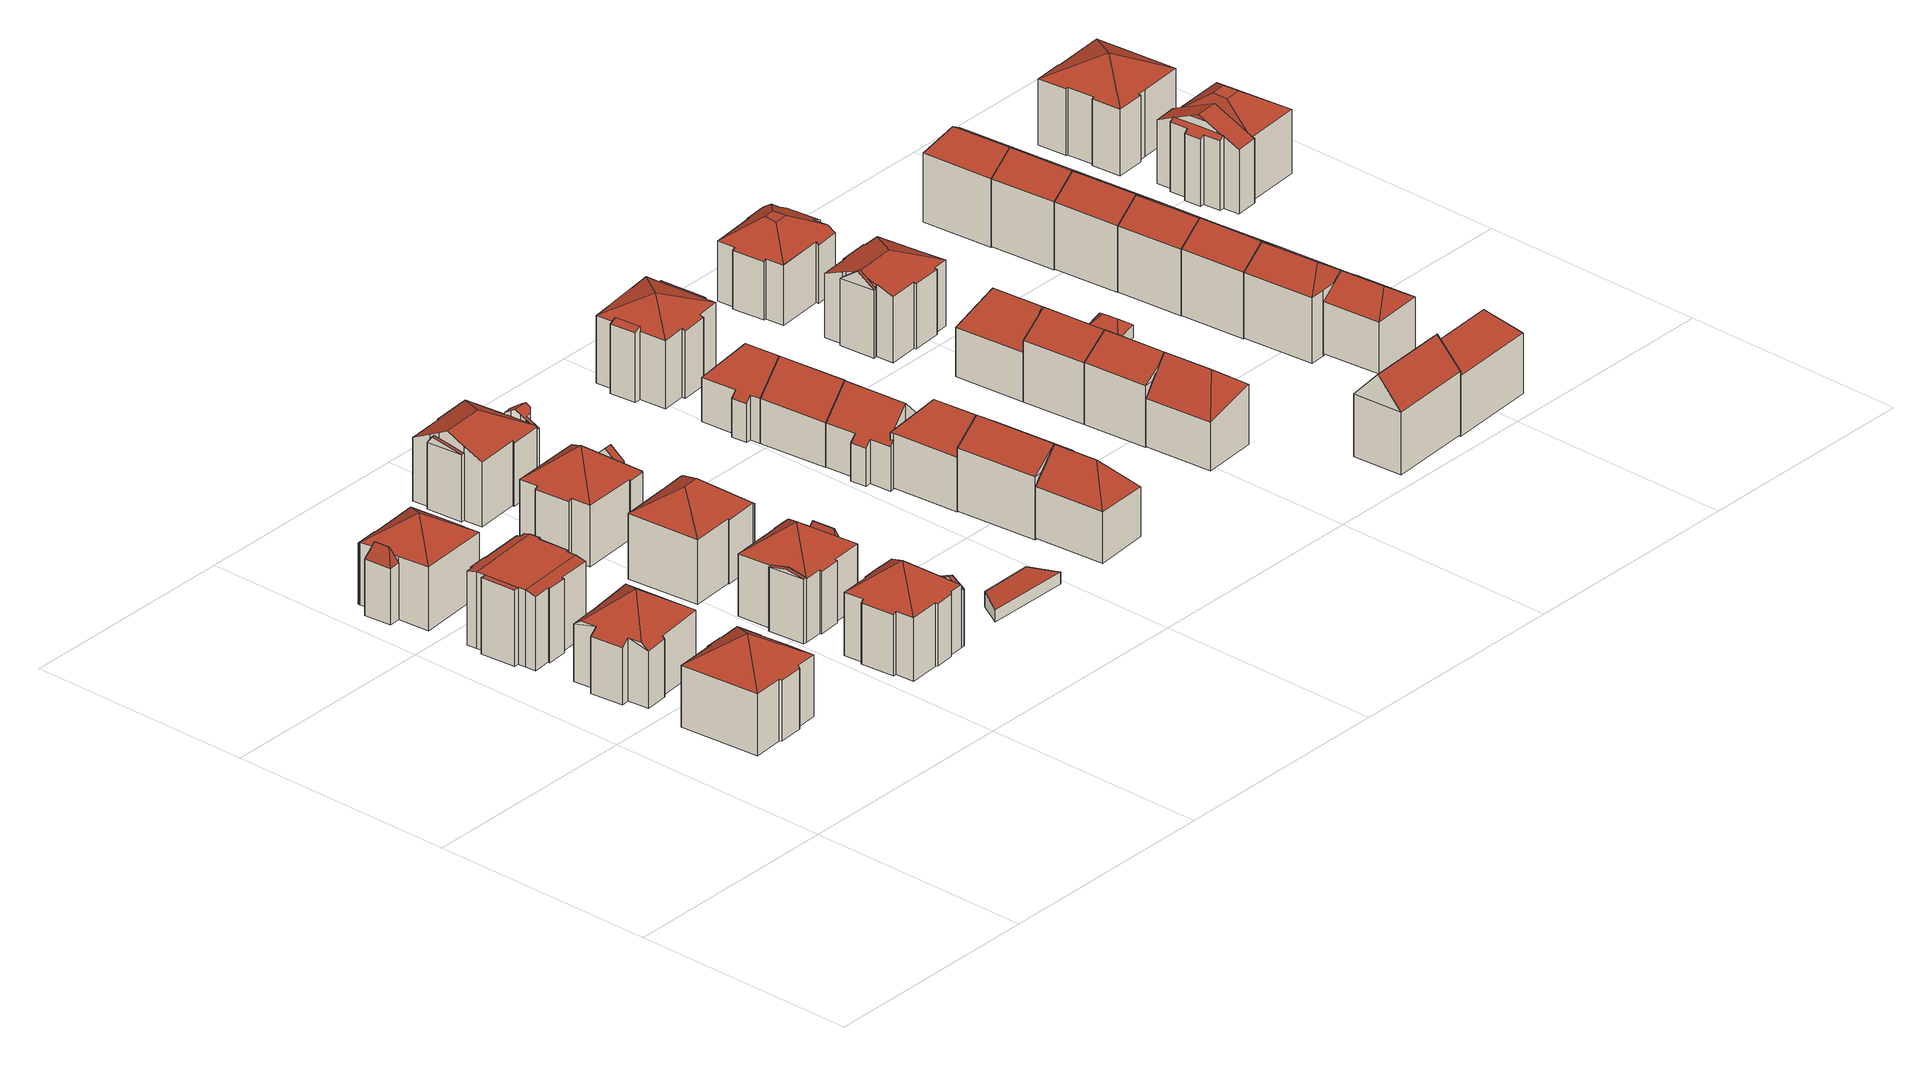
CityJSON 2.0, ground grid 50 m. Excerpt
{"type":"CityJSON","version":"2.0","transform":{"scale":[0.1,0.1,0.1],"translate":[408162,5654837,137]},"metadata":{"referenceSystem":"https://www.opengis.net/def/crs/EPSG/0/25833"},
"CityObjects":{
"building1":{"type":"Building","attributes":{"Dachtyp_tdc":"tdcTentRoof","Gemeindeschluessel":14612000,"Dachneigung":33.66,"QualitaetDacherkennung":64,"Geometrietyp2DReferenz":"3000","measuredHeight":19.35,"function":"31001_9998","roofType":"3500"},"geometry":[{"type":"Solid","lod":"2","boundaries":[[[[0,1,2,3]],[[1,4,5,2]],[[4,6,7,5]],[[6,8,9,7]],[[8,10,11,9]],[[10,12,13,11]],[[12,14,15,13]],[[14,16,17,15]],[[16,18,19,17]],[[18,20,21,19]],[[20,22,23,21]],[[22,24,25,23]],[[24,26,27,25]],[[26,28,29,27]],[[28,30,31,29]],[[30,0,3,31]],[[8,6,4,1,0,30,32]],[[18,16,14,12,10,8,32]],[[28,26,24,22,20,18,32]],[[30,28,32]],[[3,2,5,7,9,11,13,15,17,19,21,23,25,27,29,31]]]],"semantics":{"surfaces":[{"type":"WallSurface"},{"type":"RoofSurface"},{"type":"GroundSurface"}],"values":[[0,0,0,0,0,0,0,0,0,0,0,0,0,0,0,0,1,1,1,1,2]]}}]},
"building2":{"type":"Building","attributes":{"Dachtyp_tdc":"tdcFreeFormRoof","Gemeindeschluessel":14612000,"Dachneigung":36.35,"QualitaetDacherkennung":47,"Geometrietyp2DReferenz":"3000","measuredHeight":19.2,"function":"31001_9998","roofType":"5000"},"geometry":[{"type":"Solid","lod":"2","boundaries":[[[[33,34,35,36]],[[34,37,38,35]],[[37,39,40,38]],[[39,41,42,40]],[[41,43,44,42]],[[43,45,46,44]],[[45,47,48,46]],[[47,49,50,48]],[[49,51,52,50]],[[51,53,54,52]],[[53,55,56,54]],[[55,57,58,56]],[[57,59,60,58]],[[59,33,36,60]],[[43,61,62,63,47,45]],[[51,49,63,62,64,55,53]],[[57,64,62,65,34,33,59]],[[62,61,41,39,37,65]],[[37,34,65]],[[49,47,63]],[[57,55,64]],[[43,41,61]],[[36,35,38,40,42,44,46,48,50,52,54,56,58,60]]]],"semantics":{"surfaces":[{"type":"WallSurface"},{"type":"RoofSurface"},{"type":"GroundSurface"}],"values":[[0,0,0,0,0,0,0,0,0,0,0,0,0,0,1,1,1,1,0,0,0,0,2]]}}]},
"building3":{"type":"Building","attributes":{"Gemeindeschluessel":14612000,"Geometrietyp2DReferenz":"3000","function":"31001_9998","roofType":"9999"},"children":["building3-1","building3-2"]},
"building3-1":{"type":"BuildingPart","attributes":{"Dachtyp_tdc":"tdcPolyFlatRoof","Dachneigung":0,"QualitaetDacherkennung":67,"Geometrietyp2DReferenz":"3000","measuredHeight":16.7,"roofType":"1000"},"parents":["building3"],"geometry":[{"type":"MultiSurface","lod":"2","boundaries":[[[66,67,68,69]],[[67,70,71,68]],[[70,72,73,71]],[[72,70,67,66]],[[69,68,71,73]]],"semantics":{"surfaces":[{"type":"WallSurface"},{"type":"RoofSurface"},{"type":"GroundSurface"}],"values":[0,0,0,1,2]}}]},
"building3-2":{"type":"BuildingPart","attributes":{"Dachtyp_tdc":"tdcCutGableRoof","Dachneigung":0.066,"QualitaetDacherkennung":55,"Geometrietyp2DReferenz":"3000","measuredHeight":16.78,"roofType":"9999"},"parents":["building3"],"geometry":[{"type":"MultiSurface","lod":"2","boundaries":[[[74,73,72]],[[74,75,76,73]],[[75,77,78,76]],[[77,79,80,78]],[[79,81,82,80]],[[81,83,84,82]],[[83,85,86,84]],[[85,87,88,86]],[[87,89,90,88]],[[89,91,92,90]],[[91,93,94,92]],[[93,95,96,94]],[[95,97,98,96]],[[97,99,100,98]],[[99,101,102,100]],[[101,103,104,102]],[[103,105,106,104]],[[105,107,108,106]],[[107,109,110,108]],[[109,111,112,110]],[[111,113,114,112]],[[113,115,116,114]],[[115,117,118,116]],[[117,119,69,118]],[[119,66,69]],[[117,115,113,111,109,107,105,103]],[[93,91,89,87,85,83,81,79,77,75]],[[103,101,99,97,95,93,75,74,119,117]],[[73,76,78,80,82,84,86,88,90,92,94,96,98,100,102,104,106,108,110,112,114,116,118,69]]],"semantics":{"surfaces":[{"type":"WallSurface"},{"type":"RoofSurface"},{"type":"GroundSurface"}],"values":[0,0,0,0,0,0,0,0,0,0,0,0,0,0,0,0,0,0,0,0,0,0,0,0,0,1,1,1,2]}}]},
"building4":{"type":"Building","attributes":{"Gemeindeschluessel":14612000,"Geometrietyp2DReferenz":"3000","function":"31001_9998","roofType":"9999"},"children":["building4-1","building4-2"]},
"building4-1":{"type":"BuildingPart","attributes":{"Dachtyp_tdc":"tdcTentRoof","Dachneigung":33.12,"QualitaetDacherkennung":65,"Geometrietyp2DReferenz":"3000","measuredHeight":19.02,"roofType":"3500"},"parents":["building4"],"geometry":[{"type":"MultiSurface","lod":"2","boundaries":[[[120,121,122,123]],[[121,124,125,122]],[[124,126,127,125]],[[126,128,129,127]],[[128,130,131,129]],[[130,132,133,131]],[[134,135,136]],[[137,138,139,134,136]],[[126,124,121,120,137,136]],[[135,140,132,130,128,126,136]],[[133,141,142,143,144,145,146,123,122,125,127,129,131]],[[132,140,141,133]],[[140,135,142,141]],[[135,134,143,142]],[[134,139,144,143]],[[139,147,144]],[[138,145,148]],[[138,137,146,145]],[[137,120,123,146]]],"semantics":{"surfaces":[{"type":"WallSurface"},{"type":"RoofSurface"},{"type":"GroundSurface"}],"values":[0,0,0,0,0,0,1,1,1,1,2,0,0,0,0,0,0,0,0]}}]},
"building4-2":{"type":"BuildingPart","attributes":{"Dachtyp_tdc":"tdcFreeFormRoof","Dachneigung":70.68,"QualitaetDacherkennung":34,"Geometrietyp2DReferenz":"3000","measuredHeight":16.05,"roofType":"5000"},"parents":["building4"],"geometry":[{"type":"MultiSurface","lod":"2","boundaries":[[[147,149,150,144]],[[149,151,152,150]],[[151,148,145,152]],[[153,149,147]],[[154,153,147,148]],[[154,148,151]],[[153,154,151,149]],[[145,144,150,152]]],"semantics":{"surfaces":[{"type":"WallSurface"},{"type":"RoofSurface"},{"type":"GroundSurface"}],"values":[0,0,0,1,1,1,1,2]}}]},
"building5":{"type":"Building","attributes":{"Gemeindeschluessel":14612000,"Geometrietyp2DReferenz":"3000","function":"31001_9998","roofType":"9999"},"children":["building5-1","building5-2"]},
"building5-1":{"type":"BuildingPart","attributes":{"Dachtyp_tdc":"tdcTentRoof","Dachneigung":39,"QualitaetDacherkennung":53,"Geometrietyp2DReferenz":"3000","measuredHeight":19.89,"roofType":"3500"},"parents":["building5"],"geometry":[{"type":"MultiSurface","lod":"2","boundaries":[[[155,156,157,158]],[[156,159,160,157]],[[159,161,162,160]],[[161,163,164,162]],[[163,165,166,164]],[[165,167,168,166]],[[167,169,170,168]],[[169,171,172,170]],[[171,173,174,172]],[[173,175,176,174]],[[175,177,178,179,176]],[[180,181,182,183,184]],[[181,185,186,182]],[[185,187,188,186]],[[187,189,190,188]],[[189,191,192,190]],[[191,193,194,192]],[[193,195,196,194]],[[195,155,158,196]],[[169,167,165,163,161,159,197]],[[180,198,199,177,175,173,171,169,197]],[[191,189,187,185,181,180,197]],[[159,156,155,195,193,191,197]],[[158,157,160,162,164,166,168,170,172,174,176,179,183,182,186,188,190,192,194,196]]],"semantics":{"surfaces":[{"type":"WallSurface"},{"type":"RoofSurface"},{"type":"GroundSurface"}],"values":[0,0,0,0,0,0,0,0,0,0,0,0,0,0,0,0,0,0,0,1,1,1,1,2]}}]},
"building5-2":{"type":"BuildingPart","attributes":{"Dachtyp_tdc":"tdcGableRoof","Dachneigung":34.56,"QualitaetDacherkennung":31,"Geometrietyp2DReferenz":"3000","measuredHeight":14.47,"roofType":"3100"},"parents":["building5"],"geometry":[{"type":"MultiSurface","lod":"2","boundaries":[[[178,200,201,179]],[[200,202,203,201]],[[202,184,183,203]],[[202,200,204]],[[200,178,199,205,204]],[[184,202,204,205,198]],[[179,201,203,183]]],"semantics":{"surfaces":[{"type":"WallSurface"},{"type":"RoofSurface"},{"type":"GroundSurface"}],"values":[0,0,0,0,1,1,2]}}]},
"building6":{"type":"Building","attributes":{"Gemeindeschluessel":14612000,"Geometrietyp2DReferenz":"3000","function":"31001_9998","roofType":"9999"},"children":["building6-1","building6-2","building6-3"]},
"building6-1":{"type":"BuildingPart","attributes":{"Dachtyp_tdc":"tdcTentRoof","Dachneigung":35,"QualitaetDacherkennung":67,"Geometrietyp2DReferenz":"3000","measuredHeight":19.52,"roofType":"3500"},"parents":["building6"],"geometry":[{"type":"MultiSurface","lod":"2","boundaries":[[[206,207,208,209]],[[207,210,211,208]],[[210,212,213,211]],[[212,214,215,213]],[[214,216,215]],[[217,218,219]],[[217,220,221,218]],[[220,222,223,221]],[[222,224,225,223]],[[224,226,227,225]],[[226,228,229,227]],[[228,230,231,229]],[[232,233,234,235]],[[233,206,209,234]],[[212,210,207,206,233,236]],[[220,217,214,212,236]],[[230,228,226,224,222,220,236]],[[233,232,230,236]],[[209,208,211,213,215,218,221,223,225,227,229,231,235,234]]],"semantics":{"surfaces":[{"type":"WallSurface"},{"type":"RoofSurface"},{"type":"GroundSurface"}],"values":[0,0,0,0,0,0,0,0,0,0,0,0,0,0,1,1,1,1,2]}}]},
"building6-2":{"type":"BuildingPart","attributes":{"Dachtyp_tdc":"tdcGableRoof","Dachneigung":10.78,"QualitaetDacherkennung":44,"Geometrietyp2DReferenz":"3000","measuredHeight":14.9,"roofType":"3100"},"parents":["building6"],"geometry":[{"type":"MultiSurface","lod":"2","boundaries":[[[237,238,232,235,239]],[[240,241,242,231,230]],[[241,237,239,242]],[[240,238,243]],[[237,241,244]],[[238,237,244,243]],[[241,240,243,244]],[[239,235,231,242]]],"semantics":{"surfaces":[{"type":"WallSurface"},{"type":"RoofSurface"},{"type":"GroundSurface"}],"values":[0,0,0,0,0,1,1,2]}}]},
"building6-3":{"type":"BuildingPart","attributes":{"Dachtyp_tdc":"tdcFreeFormRoof","Dachneigung":72.46,"QualitaetDacherkennung":58,"Geometrietyp2DReferenz":"3000","measuredHeight":14.69,"roofType":"5000"},"parents":["building6"],"geometry":[{"type":"MultiSurface","lod":"2","boundaries":[[[245,246,247,248]],[[246,219,218,247]],[[249,219,246]],[[250,249,246,245]],[[250,245,216]],[[249,250,216,219]],[[215,248,247,218]],[[216,245,248,215]]],"semantics":{"surfaces":[{"type":"WallSurface"},{"type":"RoofSurface"},{"type":"GroundSurface"}],"values":[0,0,1,1,1,1,2,0]}}]},
"building7":{"type":"Building","attributes":{"Dachtyp_tdc":"tdcHipRoof","Gemeindeschluessel":14612000,"Dachneigung":35.08,"QualitaetDacherkennung":63,"Geometrietyp2DReferenz":"3000","measuredHeight":19.67,"function":"31001_9998","roofType":"3200"},"geometry":[{"type":"Solid","lod":"2","boundaries":[[[[251,252,253,254]],[[252,255,256,253]],[[255,257,258,256]],[[257,259,260,258]],[[259,261,262,260]],[[261,263,264,262]],[[263,265,266,264]],[[265,267,268,266]],[[267,269,270,268]],[[269,271,272,270]],[[271,273,274,272]],[[273,251,254,274]],[[269,267,265,263,261,275]],[[252,251,276]],[[261,259,257,255,252,276,275]],[[251,273,271,269,275,276]],[[254,253,256,258,260,262,264,266,268,270,272,274]]]],"semantics":{"surfaces":[{"type":"WallSurface"},{"type":"RoofSurface"},{"type":"GroundSurface"}],"values":[[0,0,0,0,0,0,0,0,0,0,0,0,1,1,1,1,2]]}}]},
"building8":{"type":"Building","attributes":{"Gemeindeschluessel":14612000,"Geometrietyp2DReferenz":"3000","function":"31001_9998","roofType":"9999"},"children":["building8-1","building8-2"]},
"building8-1":{"type":"BuildingPart","attributes":{"Dachtyp_tdc":"tdcTentRoof","Dachneigung":36.66,"QualitaetDacherkennung":63,"Geometrietyp2DReferenz":"3000","measuredHeight":19.58,"roofType":"3500"},"parents":["building8"],"geometry":[{"type":"MultiSurface","lod":"2","boundaries":[[[277,278,279]],[[280,281,282]],[[280,283,284,281]],[[283,285,286,284]],[[285,287,288,286]],[[287,289,290,288]],[[289,291,292,290]],[[291,293,294,292]],[[293,295,296,294]],[[295,297,298,296]],[[297,299,300,298]],[[299,301,302,300]],[[301,303,304,302]],[[303,277,279,304]],[[283,280,305,306,277,303,307]],[[291,289,287,285,283,307]],[[301,299,297,295,293,291,307]],[[303,301,307]],[[279,281,284,286,288,290,292,294,296,298,300,302,304]]],"semantics":{"surfaces":[{"type":"WallSurface"},{"type":"RoofSurface"},{"type":"GroundSurface"}],"values":[0,0,0,0,0,0,0,0,0,0,0,0,0,0,1,1,1,1,2]}}]},
"building8-2":{"type":"BuildingPart","attributes":{"Dachtyp_tdc":"tdcGableRoof","Dachneigung":45.15,"QualitaetDacherkennung":41,"Geometrietyp2DReferenz":"3000","measuredHeight":15,"roofType":"3100"},"parents":["building8"],"geometry":[{"type":"MultiSurface","lod":"2","boundaries":[[[278,308,309,279]],[[308,310,311,309]],[[310,282,281,311]],[[310,308,312]],[[308,278,306,313,312]],[[282,310,312,313,305]],[[279,309,311,281]]],"semantics":{"surfaces":[{"type":"WallSurface"},{"type":"RoofSurface"},{"type":"GroundSurface"}],"values":[0,0,0,0,1,1,2]}}]},
"building9":{"type":"Building","attributes":{"Gemeindeschluessel":14612000,"Geometrietyp2DReferenz":"3000","function":"31001_9998","roofType":"9999"},"children":["building9-1","building9-2","building9-3"]},
"building9-1":{"type":"BuildingPart","attributes":{"Dachtyp_tdc":"tdcGableRoof","Dachneigung":11.8,"QualitaetDacherkennung":34,"Geometrietyp2DReferenz":"3000","measuredHeight":16.1,"roofType":"3100"},"parents":["building9"],"geometry":[{"type":"MultiSurface","lod":"2","boundaries":[[[314,315,316,317]],[[318,319,320,321]],[[319,314,317,320]],[[314,319,322]],[[315,314,322,323]],[[319,318,324,323,322]],[[317,316,325,321,320]]],"semantics":{"surfaces":[{"type":"WallSurface"},{"type":"RoofSurface"},{"type":"GroundSurface"}],"values":[0,0,0,0,1,1,2]}}]},
"building9-2":{"type":"BuildingPart","attributes":{"Dachtyp_tdc":"tdcHipAndGableRoof","Dachneigung":26.28,"QualitaetDacherkennung":34,"Geometrietyp2DReferenz":"3000","measuredHeight":18.11,"roofType":"5000"},"parents":["building9"],"geometry":[{"type":"MultiSurface","lod":"2","boundaries":[[[326,327,328,329]],[[327,330,318,321,328]],[[331,316,315]],[[331,332,333,316]],[[332,334,335,333]],[[334,336,337,335]],[[336,338,339,337]],[[338,340,341,339]],[[342,343,344,345,346]],[[343,326,329,344]],[[347,348,349,340,338,350]],[[338,336,334,332,331,351,350]],[[351,330,327,326,343,342,347,350]],[[329,328,321,325,316,333,335,337,339,341,352,353,345,344]]],"semantics":{"surfaces":[{"type":"WallSurface"},{"type":"RoofSurface"},{"type":"GroundSurface"}],"values":[0,0,0,0,0,0,0,0,0,0,1,1,1,2]}}]},
"building9-3":{"type":"BuildingPart","attributes":{"Dachtyp_tdc":"tdcFreeFormRoof","Dachneigung":28.73,"QualitaetDacherkennung":43,"Geometrietyp2DReferenz":"3000","measuredHeight":15.95,"roofType":"5000"},"parents":["building9"],"geometry":[{"type":"MultiSurface","lod":"2","boundaries":[[[354,355,356,357]],[[355,358,359,356]],[[358,360,361,359]],[[360,362,363,361]],[[355,354,364,365,366]],[[366,348,367,346,368,362,360,358,355]],[[363,369,345,353,352,341,370,357,356,359,361]],[[362,368,369,363]],[[368,346,345,369]],[[365,364,370,341,340]],[[364,354,357,370]]],"semantics":{"surfaces":[{"type":"WallSurface"},{"type":"RoofSurface"},{"type":"GroundSurface"}],"values":[0,0,0,0,1,1,2,0,0,0,0]}}]},
"building10":{"type":"Building","attributes":{"Dachtyp_tdc":"tdcPolyFlatRoof","Gemeindeschluessel":14612000,"Dachneigung":6.24,"QualitaetDacherkennung":79,"Geometrietyp2DReferenz":"3000","measuredHeight":3.26,"function":"31001_9998","roofType":"2100"},"geometry":[{"type":"Solid","lod":"2","boundaries":[[[[371,372,373,374]],[[372,375,376,373]],[[375,377,378,376]],[[377,371,374,378]],[[377,375,372,371]],[[374,373,376,378]]]],"semantics":{"surfaces":[{"type":"WallSurface"},{"type":"RoofSurface"},{"type":"GroundSurface"}],"values":[[0,0,0,0,1,2]]}}]},
"building11":{"type":"Building","attributes":{"Dachtyp_tdc":"tdcHipAndGableRoof","Gemeindeschluessel":14612000,"Dachneigung":47.94,"QualitaetDacherkennung":72,"Geometrietyp2DReferenz":"3000","measuredHeight":17.59,"function":"31001_9998","roofType":"5000"},"geometry":[{"type":"Solid","lod":"2","boundaries":[[[[379,380,381,382]],[[380,383,384,381]],[[383,385,386,384]],[[385,379,382,386]],[[383,380,387]],[[379,385,388]],[[380,379,388,387]],[[385,383,387,388]],[[382,381,384,386]]]],"semantics":{"surfaces":[{"type":"WallSurface"},{"type":"RoofSurface"},{"type":"GroundSurface"}],"values":[[0,0,0,0,1,0,1,1,2]]}}]},
"building12":{"type":"Building","attributes":{"Dachtyp_tdc":"tdcFreeFormRoof","Gemeindeschluessel":14612000,"Dachneigung":35.49,"QualitaetDacherkennung":18,"Geometrietyp2DReferenz":"3000","measuredHeight":18,"function":"31001_9998","roofType":"5000"},"geometry":[{"type":"Solid","lod":"2","boundaries":[[[[389,390,391,392]],[[390,393,394,391]],[[393,395,396,394]],[[395,389,392,396]],[[397,395,393]],[[388,397,393,390]],[[388,390,389]],[[397,388,389,395]],[[392,391,394,396]]]],"semantics":{"surfaces":[{"type":"WallSurface"},{"type":"RoofSurface"},{"type":"GroundSurface"}],"values":[[0,0,0,0,0,1,0,1,2]]}}]},
"building13":{"type":"Building","attributes":{"Dachtyp_tdc":"tdcFreeFormRoof","Gemeindeschluessel":14612000,"Dachneigung":48.06,"QualitaetDacherkennung":71,"Geometrietyp2DReferenz":"3000","measuredHeight":18.34,"function":"31001_9998","roofType":"5000"},"geometry":[{"type":"Solid","lod":"2","boundaries":[[[[398,399,400,401]],[[399,402,403,400]],[[402,404,405,403]],[[404,406,407,405]],[[406,408,409,407]],[[408,398,401,409]],[[410,411,406,404]],[[399,397,410,404,402]],[[398,408,411,410,397]],[[399,398,397]],[[408,406,411]],[[401,400,403,405,407,409]]]],"semantics":{"surfaces":[{"type":"WallSurface"},{"type":"RoofSurface"},{"type":"GroundSurface"}],"values":[[0,0,0,0,0,0,1,1,1,0,0,2]]}}]},
"building14":{"type":"Building","attributes":{"Dachtyp_tdc":"tdcGableRoof","Gemeindeschluessel":14612000,"Dachneigung":47.44,"QualitaetDacherkennung":73,"Geometrietyp2DReferenz":"3000","measuredHeight":16.09,"function":"31001_9998","roofType":"3100"},"geometry":[{"type":"Solid","lod":"2","boundaries":[[[[412,413,414,415]],[[413,416,417,414]],[[416,418,419,417]],[[418,420,421,419]],[[420,422,423,421]],[[422,424,425,423]],[[424,426,427,425]],[[426,428,429,427]],[[428,430,431,429]],[[430,432,433,431]],[[432,434,435,433]],[[434,412,415,435]],[[430,428,426,424]],[[424,422,420,418,416,413,412,434,432,430]],[[415,414,417,419,421,423,425,427,429,431,433,435]]]],"semantics":{"surfaces":[{"type":"WallSurface"},{"type":"RoofSurface"},{"type":"GroundSurface"}],"values":[[0,0,0,0,0,0,0,0,0,0,0,0,1,1,2]]}}]},
"building15":{"type":"Building","attributes":{"Dachtyp_tdc":"tdcGableRoof","Gemeindeschluessel":14612000,"Dachneigung":48.47,"QualitaetDacherkennung":78,"Geometrietyp2DReferenz":"3000","measuredHeight":16.17,"function":"31001_9998","roofType":"3100"},"geometry":[{"type":"Solid","lod":"2","boundaries":[[[[422,436,437,438]],[[436,439,440,437]],[[439,441,442,440]],[[441,422,438,442]],[[439,436,443]],[[422,441,444]],[[436,422,444,443]],[[441,439,443,444]],[[438,437,440,442]]]],"semantics":{"surfaces":[{"type":"WallSurface"},{"type":"RoofSurface"},{"type":"GroundSurface"}],"values":[[0,0,0,0,0,0,1,1,2]]}}]},
"building16":{"type":"Building","attributes":{"Dachtyp_tdc":"tdcHipAndGableRoof","Gemeindeschluessel":14612000,"Dachneigung":47.02,"QualitaetDacherkennung":64,"Geometrietyp2DReferenz":"3000","measuredHeight":16.21,"function":"31001_9998","roofType":"5000"},"geometry":[{"type":"Solid","lod":"2","boundaries":[[[[436,445,446,437]],[[445,447,448,446]],[[447,449,450,448]],[[449,451,452,450]],[[451,453,454,452]],[[453,455,456,454]],[[455,439,440,456]],[[439,443,457,440]],[[443,436,437,457]],[[455,453,458]],[[453,451,449,447,445,436,443,458]],[[443,439,455,458]],[[437,446,448,450,452,454,456,440,457]]]],"semantics":{"surfaces":[{"type":"WallSurface"},{"type":"RoofSurface"},{"type":"GroundSurface"}],"values":[[0,0,0,0,0,0,0,0,0,1,1,1,2]]}}]},
"building17":{"type":"Building","attributes":{"Gemeindeschluessel":14612000,"Geometrietyp2DReferenz":"3000","function":"31001_9998","roofType":"9999"},"children":["building17-1","building17-2","building17-3","building17-4"]},
"building17-1":{"type":"BuildingPart","attributes":{"Dachtyp_tdc":"tdcTentRoof","Dachneigung":24.3,"QualitaetDacherkennung":55,"Geometrietyp2DReferenz":"3000","measuredHeight":18.7,"roofType":"3500"},"parents":["building17"],"geometry":[{"type":"MultiSurface","lod":"2","boundaries":[[[459,460,461]],[[459,462,463,460]],[[462,464,465,466,463]],[[467,468,469,470,471]],[[468,472,473,469]],[[472,474,475,473]],[[474,476,477,475]],[[476,478,479,477]],[[478,480,481,479]],[[480,482,483,481]],[[484,485,486,487]],[[485,488,489,486]],[[488,490,489]],[[468,467,464,462,491]],[[480,478,476,474,472,468,491]],[[485,484,482,480,491]],[[462,459,488,485,491]],[[460,463,466,470,469,473,475,477,479,481,483,487,486,489]]],"semantics":{"surfaces":[{"type":"WallSurface"},{"type":"RoofSurface"},{"type":"GroundSurface"}],"values":[0,0,0,0,0,0,0,0,0,0,0,0,0,1,1,1,1,2]}}]},
"building17-2":{"type":"BuildingPart","attributes":{"Dachtyp_tdc":"tdcPolyFlatRoof","Dachneigung":24.72,"QualitaetDacherkennung":82,"Geometrietyp2DReferenz":"3000","measuredHeight":15.84,"roofType":"2100"},"parents":["building17"],"geometry":[{"type":"MultiSurface","lod":"2","boundaries":[[[492,493,494,483,482]],[[493,495,496,494]],[[495,497,484,487,496]],[[495,493,492,497]],[[487,483,494,496]]],"semantics":{"surfaces":[{"type":"WallSurface"},{"type":"RoofSurface"},{"type":"GroundSurface"}],"values":[0,0,0,1,2]}}]},
"building17-3":{"type":"BuildingPart","attributes":{"Dachtyp_tdc":"tdcPolyFlatRoof","Dachneigung":0,"QualitaetDacherkennung":67,"Geometrietyp2DReferenz":"3000","measuredHeight":15.28,"roofType":"1000"},"parents":["building17"],"geometry":[{"type":"MultiSurface","lod":"2","boundaries":[[[465,498,499,466]],[[498,500,501,499]],[[500,471,470,501]],[[471,500,498,465]],[[466,499,501,470]]],"semantics":{"surfaces":[{"type":"WallSurface"},{"type":"RoofSurface"},{"type":"GroundSurface"}],"values":[0,0,0,1,2]}}]},
"building17-4":{"type":"BuildingPart","attributes":{"Dachtyp_tdc":"tdcPolyFlatRoof","Dachneigung":0,"QualitaetDacherkennung":1,"Geometrietyp2DReferenz":"3000","measuredHeight":13.62,"roofType":"1000"},"parents":["building17"],"geometry":[{"type":"MultiSurface","lod":"2","boundaries":[[[490,502,503,489]],[[502,504,505,503]],[[504,461,460,505]],[[461,504,502,490]],[[489,503,505,460]]],"semantics":{"surfaces":[{"type":"WallSurface"},{"type":"RoofSurface"},{"type":"GroundSurface"}],"values":[0,0,0,1,2]}}]},
"building18":{"type":"Building","attributes":{"Dachtyp_tdc":"tdcHipAndGableRoof","Gemeindeschluessel":14612000,"Dachneigung":50.69,"QualitaetDacherkennung":57,"Geometrietyp2DReferenz":"3000","measuredHeight":17.83,"function":"31001_9998","roofType":"5000"},"geometry":[{"type":"Solid","lod":"2","boundaries":[[[[506,507,508,509]],[[507,510,511,508]],[[510,512,513,511]],[[512,506,509,513]],[[510,507,514]],[[506,512,515]],[[507,506,515,514]],[[512,510,514,515]],[[509,508,511,513]]]],"semantics":{"surfaces":[{"type":"WallSurface"},{"type":"RoofSurface"},{"type":"GroundSurface"}],"values":[[0,0,0,0,1,0,1,1,2]]}}]},
"building19":{"type":"Building","attributes":{"Dachtyp_tdc":"tdcGableRoof","Gemeindeschluessel":14612000,"Dachneigung":31.34,"QualitaetDacherkennung":74,"Geometrietyp2DReferenz":"3000","measuredHeight":17.48,"function":"31001_9998","roofType":"3100"},"geometry":[{"type":"Solid","lod":"2","boundaries":[[[[516,517,518,519]],[[517,520,521,518]],[[520,522,523,521]],[[522,516,519,523]],[[520,517,524]],[[516,522,525]],[[517,516,525,524]],[[522,520,524,525]],[[519,518,521,523]]]],"semantics":{"surfaces":[{"type":"WallSurface"},{"type":"RoofSurface"},{"type":"GroundSurface"}],"values":[[0,0,0,0,0,0,1,1,2]]}}]},
"building20":{"type":"Building","attributes":{"Dachtyp_tdc":"tdcGableRoof","Gemeindeschluessel":14612000,"Dachneigung":33.09,"QualitaetDacherkennung":80,"Geometrietyp2DReferenz":"3000","measuredHeight":17.62,"function":"31001_9998","roofType":"3100"},"geometry":[{"type":"Solid","lod":"2","boundaries":[[[[526,519,523,527]],[[528,529,519,526]],[[529,530,523,519]],[[530,531,527,523]],[[531,528,526,527]],[[530,529,532]],[[528,531,533]],[[529,528,533,532]],[[531,530,532,533]]]],"semantics":{"surfaces":[{"type":"GroundSurface"},{"type":"WallSurface"},{"type":"RoofSurface"}],"values":[[0,1,1,1,1,1,1,2,2]]}}]},
"building21":{"type":"Building","attributes":{"Dachtyp_tdc":"tdcHipAndGableRoof","Gemeindeschluessel":14612000,"Dachneigung":49.58,"QualitaetDacherkennung":51,"Geometrietyp2DReferenz":"3000","measuredHeight":17.89,"function":"31001_9998","roofType":"5000"},"geometry":[{"type":"Solid","lod":"2","boundaries":[[[[534,535,536,527]],[[535,537,538,536]],[[537,539,526,538]],[[539,534,527,526]],[[537,535,540]],[[534,539,541]],[[535,534,541,540]],[[539,537,540,541]],[[527,536,538,526]]]],"semantics":{"surfaces":[{"type":"WallSurface"},{"type":"RoofSurface"},{"type":"GroundSurface"}],"values":[[0,0,0,0,1,0,1,1,2]]}}]},
"building22":{"type":"Building","attributes":{"Gemeindeschluessel":14612000,"Geometrietyp2DReferenz":"3000","function":"31001_9998","roofType":"9999"},"children":["building22-1","building22-2"]},
"building22-1":{"type":"BuildingPart","attributes":{"Dachtyp_tdc":"tdcHipAndGableRoof","Dachneigung":18.83,"QualitaetDacherkennung":56,"Geometrietyp2DReferenz":"3000","measuredHeight":17.09,"roofType":"5000"},"parents":["building22"],"geometry":[{"type":"MultiSurface","lod":"2","boundaries":[[[542,543,544,545]],[[543,546,547,544]],[[546,548,549,547]],[[548,550,551,552,549]],[[553,554,555,556,557]],[[554,558,559,555]],[[558,560,561,559]],[[560,562,563,561]],[[562,564,565,563]],[[564,566,567,565]],[[566,568,569,567]],[[568,570,571,569]],[[570,572,573,571]],[[572,574,575,573]],[[574,576,577,575]],[[576,578,579,577]],[[578,542,545,579]],[[574,572,570,568,566,580]],[[566,564,562,560,558,554,553,581,582,580]],[[582,583,550,548,546,543,542,578,576,574,580]],[[545,544,547,549,552,584,556,555,559,561,563,565,567,569,571,573,575,577,579]]],"semantics":{"surfaces":[{"type":"WallSurface"},{"type":"RoofSurface"},{"type":"GroundSurface"}],"values":[0,0,0,0,0,0,0,0,0,0,0,0,0,0,0,0,0,1,1,1,2]}}]},
"building22-2":{"type":"BuildingPart","attributes":{"Dachtyp_tdc":"tdcGableRoof","Dachneigung":35.99,"QualitaetDacherkennung":93,"Geometrietyp2DReferenz":"3000","measuredHeight":17.52,"roofType":"3100"},"parents":["building22"],"geometry":[{"type":"MultiSurface","lod":"2","boundaries":[[[551,585,586,552]],[[585,587,588,586]],[[587,585,589]],[[585,551,583,590,589]],[[557,587,589,590,581]],[[552,586,588,556,584]]],"semantics":{"surfaces":[{"type":"WallSurface"},{"type":"RoofSurface"},{"type":"GroundSurface"}],"values":[0,0,0,1,1,2]}}]},
"building23":{"type":"Building","attributes":{"Dachtyp_tdc":"tdcGableRoof","Gemeindeschluessel":14612000,"Dachneigung":48.18,"QualitaetDacherkennung":83,"Geometrietyp2DReferenz":"3000","measuredHeight":19.91,"function":"31001_9998","roofType":"3100"},"geometry":[{"type":"Solid","lod":"2","boundaries":[[[[591,592,593,594]],[[592,595,596,593]],[[595,597,598,596]],[[597,591,594,598]],[[595,592,599]],[[591,597,600]],[[592,591,600,599]],[[597,595,599,600]],[[594,593,596,598]]]],"semantics":{"surfaces":[{"type":"WallSurface"},{"type":"RoofSurface"},{"type":"GroundSurface"}],"values":[[0,0,0,0,0,0,1,1,2]]}}]},
"building24":{"type":"Building","attributes":{"Dachtyp_tdc":"tdcFreeFormRoof","Gemeindeschluessel":14612000,"Dachneigung":28.29,"QualitaetDacherkennung":49,"Geometrietyp2DReferenz":"3000","measuredHeight":17.6,"function":"31001_9998","roofType":"5000"},"geometry":[{"type":"Solid","lod":"2","boundaries":[[[[601,602,603,604]],[[602,605,606,603]],[[605,607,608,606]],[[607,609,610,608]],[[609,611,612,610]],[[611,613,614,612]],[[613,615,616,614]],[[615,617,618,616]],[[617,619,620,618]],[[619,621,622,620]],[[621,623,624,622]],[[623,625,626,624]],[[625,627,628,626]],[[627,629,630,628]],[[629,631,632,630]],[[631,601,604,632]],[[615,613,633,634,635,636,617]],[[623,621,619,636,635,637,629,627,625]],[[602,601,631,629,637,638,639]],[[634,633,611,609,607,605,639,638]],[[634,638,637,635]],[[613,611,633]],[[619,617,636]],[[605,602,639]],[[604,603,606,608,610,612,614,616,618,620,622,624,626,628,630,632]]]],"semantics":{"surfaces":[{"type":"WallSurface"},{"type":"RoofSurface"},{"type":"GroundSurface"}],"values":[[0,0,0,0,0,0,0,0,0,0,0,0,0,0,0,0,1,1,1,1,1,0,0,0,2]]}}]},
"building25":{"type":"Building","attributes":{"Dachtyp_tdc":"tdcHipRoof","Gemeindeschluessel":14612000,"Dachneigung":38.54,"QualitaetDacherkennung":87,"Geometrietyp2DReferenz":"3000","measuredHeight":4.43,"function":"31001_9998","roofType":"3200"},"geometry":[{"type":"Solid","lod":"2","boundaries":[[[[640,641,642,643]],[[641,644,645,642]],[[644,646,647,645]],[[646,640,643,647]],[[644,641,648]],[[640,646,649]],[[641,640,649,648]],[[646,644,648,649]],[[643,642,645,647]]]],"semantics":{"surfaces":[{"type":"WallSurface"},{"type":"RoofSurface"},{"type":"GroundSurface"}],"values":[[0,0,0,0,1,1,1,1,2]]}}]},
"building26":{"type":"Building","attributes":{"Dachtyp_tdc":"tdcHipAndGableRoof","Gemeindeschluessel":14612000,"Dachneigung":45.35,"QualitaetDacherkennung":65,"Geometrietyp2DReferenz":"3000","measuredHeight":18.83,"function":"31001_9998","roofType":"5000"},"geometry":[{"type":"Solid","lod":"2","boundaries":[[[[650,651,652,653]],[[651,654,655,652]],[[654,656,657,655]],[[656,650,653,657]],[[654,651,658]],[[650,656,659]],[[651,650,659,658]],[[656,654,658,659]],[[653,652,655,657]]]],"semantics":{"surfaces":[{"type":"WallSurface"},{"type":"RoofSurface"},{"type":"GroundSurface"}],"values":[[0,0,0,0,1,0,1,1,2]]}}]},
"building27":{"type":"Building","attributes":{"Dachtyp_tdc":"tdcHipAndGableRoof","Gemeindeschluessel":14612000,"Dachneigung":34.81,"QualitaetDacherkennung":85,"Geometrietyp2DReferenz":"3000","measuredHeight":18.29,"function":"31001_9998","roofType":"5000"},"geometry":[{"type":"Solid","lod":"2","boundaries":[[[[660,661,662,663]],[[661,664,665,662]],[[664,666,667,665]],[[666,668,669,667]],[[668,670,671,669]],[[670,672,673,671]],[[672,660,663,673]],[[668,666,664,674]],[[664,661,660,672,674]],[[672,670,668,674]],[[663,662,665,667,669,671,673]]]],"semantics":{"surfaces":[{"type":"WallSurface"},{"type":"RoofSurface"},{"type":"GroundSurface"}],"values":[[0,0,0,0,0,0,0,1,1,1,2]]}}]},
"building28":{"type":"Building","attributes":{"Dachtyp_tdc":"tdcHipAndGableRoof","Gemeindeschluessel":14612000,"Dachneigung":34.73,"QualitaetDacherkennung":76,"Geometrietyp2DReferenz":"3000","measuredHeight":15.31,"function":"31001_9998","roofType":"5000"},"geometry":[{"type":"Solid","lod":"2","boundaries":[[[[664,661,675,676]],[[661,677,678,675]],[[677,679,680,678]],[[679,681,682,680]],[[681,683,684,682]],[[683,685,686,684]],[[685,687,688,686]],[[687,689,690,688]],[[689,691,692,690]],[[691,693,694,692]],[[693,664,676,694]],[[689,687,695]],[[687,685,683,681,679,677,661,664,693,695]],[[693,691,689,695]],[[676,675,678,680,682,684,686,688,690,692,694]]]],"semantics":{"surfaces":[{"type":"WallSurface"},{"type":"RoofSurface"},{"type":"GroundSurface"}],"values":[[0,0,0,0,0,0,0,0,0,0,0,1,1,1,2]]}}]},
"building29":{"type":"Building","attributes":{"Dachtyp_tdc":"tdcGableRoof","Gemeindeschluessel":14612000,"Dachneigung":34.72,"QualitaetDacherkennung":85,"Geometrietyp2DReferenz":"3000","measuredHeight":18.43,"function":"31001_9998","roofType":"3100"},"geometry":[{"type":"Solid","lod":"2","boundaries":[[[[696,660,697,698]],[[660,670,699,697]],[[670,700,701,699]],[[700,696,698,701]],[[670,660,702]],[[696,700,703]],[[660,696,703,702]],[[700,670,702,703]],[[698,697,699,701]]]],"semantics":{"surfaces":[{"type":"WallSurface"},{"type":"RoofSurface"},{"type":"GroundSurface"}],"values":[[0,0,0,0,0,0,1,1,2]]}}]},
"building30":{"type":"Building","attributes":{"Dachtyp_tdc":"tdcGableRoof","Gemeindeschluessel":14612000,"Dachneigung":34.7,"QualitaetDacherkennung":88,"Geometrietyp2DReferenz":"3000","measuredHeight":18.49,"function":"31001_9998","roofType":"3100"},"geometry":[{"type":"Solid","lod":"2","boundaries":[[[[704,696,705,706]],[[696,707,708,705]],[[707,709,710,708]],[[709,704,706,710]],[[707,696,711]],[[704,709,712]],[[696,704,712,711]],[[709,707,711,712]],[[706,705,708,710]]]],"semantics":{"surfaces":[{"type":"WallSurface"},{"type":"RoofSurface"},{"type":"GroundSurface"}],"values":[[0,0,0,0,0,0,1,1,2]]}}]},
"building31":{"type":"Building","attributes":{"Dachtyp_tdc":"tdcGableRoof","Gemeindeschluessel":14612000,"Dachneigung":34.97,"QualitaetDacherkennung":88,"Geometrietyp2DReferenz":"3000","measuredHeight":18.6,"function":"31001_9998","roofType":"3100"},"geometry":[{"type":"Solid","lod":"2","boundaries":[[[[713,704,714,715]],[[704,709,716,714]],[[709,717,718,716]],[[717,713,715,718]],[[709,704,719]],[[713,717,720]],[[704,713,720,719]],[[717,709,719,720]],[[715,714,716,718]]]],"semantics":{"surfaces":[{"type":"WallSurface"},{"type":"RoofSurface"},{"type":"GroundSurface"}],"values":[[0,0,0,0,0,0,1,1,2]]}}]},
"building32":{"type":"Building","attributes":{"Dachtyp_tdc":"tdcGableRoof","Gemeindeschluessel":14612000,"Dachneigung":34.72,"QualitaetDacherkennung":89,"Geometrietyp2DReferenz":"3000","measuredHeight":18.8,"function":"31001_9998","roofType":"3100"},"geometry":[{"type":"Solid","lod":"2","boundaries":[[[[721,713,722,723]],[[713,717,724,722]],[[717,725,726,724]],[[725,721,723,726]],[[717,713,720]],[[721,725,727]],[[713,721,727,720]],[[725,717,720,727]],[[723,722,724,726]]]],"semantics":{"surfaces":[{"type":"WallSurface"},{"type":"RoofSurface"},{"type":"GroundSurface"}],"values":[[0,0,0,0,0,0,1,1,2]]}}]},
"building33":{"type":"Building","attributes":{"Dachtyp_tdc":"tdcFreeFormRoof","Gemeindeschluessel":14612000,"Dachneigung":34.68,"QualitaetDacherkennung":83,"Geometrietyp2DReferenz":"3000","measuredHeight":19.03,"function":"31001_9998","roofType":"5000"},"geometry":[{"type":"Solid","lod":"2","boundaries":[[[[725,728,729,730]],[[728,731,732,729]],[[731,733,734,732]],[[733,735,736,734]],[[735,721,737,736]],[[721,725,730,737]],[[738,733,731,728]],[[727,738,728,725]],[[721,735,733,738,727]],[[721,727,725]],[[730,729,732,734,736,737]]]],"semantics":{"surfaces":[{"type":"WallSurface"},{"type":"RoofSurface"},{"type":"GroundSurface"}],"values":[[0,0,0,0,0,0,1,1,1,0,2]]}}]},
"building34":{"type":"Building","attributes":{"Gemeindeschluessel":14612000,"Geometrietyp2DReferenz":"3000","function":"31001_9998","roofType":"9999"},"children":["building34-1","building34-2","building34-3"]},
"building34-1":{"type":"BuildingPart","attributes":{"Dachtyp_tdc":"tdcGableRoof","Dachneigung":24.87,"QualitaetDacherkennung":28,"Geometrietyp2DReferenz":"3000","measuredHeight":18.39,"roofType":"3100"},"parents":["building34"],"geometry":[{"type":"MultiSurface","lod":"2","boundaries":[[[739,740,741,742]],[[743,744,745,746]],[[744,747,748,745]],[[747,749,750,751,748]],[[752,753,754,755,756]],[[753,739,742,754]],[[757,749,747,744,743,758,759]],[[759,760,740,739,753,752,757]],[[742,741,761,746,745,748,751,762,755,754]]],"semantics":{"surfaces":[{"type":"WallSurface"},{"type":"RoofSurface"},{"type":"GroundSurface"}],"values":[0,0,0,0,0,0,1,1,2]}}]},
"building34-2":{"type":"BuildingPart","attributes":{"Dachtyp_tdc":"tdcCutTentRoof","Dachneigung":35.44,"QualitaetDacherkennung":59,"Geometrietyp2DReferenz":"3000","measuredHeight":19.28,"roofType":"9999"},"parents":["building34"],"geometry":[{"type":"MultiSurface","lod":"2","boundaries":[[[750,763,764,751]],[[763,765,766,764]],[[765,756,755,766]],[[763,750,767,768]],[[765,763,768,769]],[[756,765,769,770]],[[750,771,756,770,767]],[[770,769,768,767]],[[751,764,766,755,762]]],"semantics":{"surfaces":[{"type":"WallSurface"},{"type":"RoofSurface"},{"type":"GroundSurface"}],"values":[0,0,0,1,1,1,1,1,2]}}]},
"building34-3":{"type":"BuildingPart","attributes":{"Dachtyp_tdc":"tdcPolyFlatRoof","Dachneigung":33.65,"QualitaetDacherkennung":59,"Geometrietyp2DReferenz":"3000","measuredHeight":15.89,"roofType":"2100"},"parents":["building34"],"geometry":[{"type":"MultiSurface","lod":"2","boundaries":[[[772,773,774,741,740]],[[773,775,776,774]],[[775,777,778,776]],[[777,779,780,778]],[[779,781,782,780]],[[781,783,784,782]],[[783,785,743,746,784]],[[783,781,779,777,775,773,772,760,786,758,787,785]],[[746,761,741,774,776,778,780,782,784]]],"semantics":{"surfaces":[{"type":"WallSurface"},{"type":"RoofSurface"},{"type":"GroundSurface"}],"values":[0,0,0,0,0,0,0,1,2]}}]},
"building35":{"type":"Building","attributes":{"Dachtyp_tdc":"tdcTentRoof","Gemeindeschluessel":14612000,"Dachneigung":24.93,"QualitaetDacherkennung":77,"Geometrietyp2DReferenz":"3000","measuredHeight":18.83,"function":"31001_9998","roofType":"3500"},"geometry":[{"type":"Solid","lod":"2","boundaries":[[[[788,789,790,791]],[[789,792,793,790]],[[792,794,795,793]],[[794,796,797,795]],[[796,798,799,797]],[[798,800,801,799]],[[800,802,803,801]],[[802,804,805,803]],[[804,806,807,805]],[[806,808,809,807]],[[808,810,811,809]],[[810,812,813,811]],[[812,788,791,813]],[[800,798,796,794,792,789,814]],[[806,804,802,800,814]],[[808,806,814]],[[789,788,812,810,808,814]],[[791,790,793,795,797,799,801,803,805,807,809,811,813]]]],"semantics":{"surfaces":[{"type":"WallSurface"},{"type":"RoofSurface"},{"type":"GroundSurface"}],"values":[[0,0,0,0,0,0,0,0,0,0,0,0,0,1,1,1,1,2]]}}]}
},
"vertices":[
[163,407,183],[162,414,178],[162,414,48],[163,407,48],[200,417,178],[200,417,48],[201,411,182],[201,411,48],[248,415,182],[248,415,48],[252,360,183],[252,360,48],[256,360,180],[256,360,48],[262,292,180],[262,292,48],[258,292,183],[258,292,48],[263,238,183],[263,238,48],[215,234,183],[215,234,48],[211,228,180],[211,228,48],[157,224,180],[157,224,48],[153,228,183],[153,228,48],[86,223,183],[86,223,48],[71,400,183],[71,400,48],[167,318,242],
[54,610,172],[72,612,185],[72,612,47],[54,610,47],[67,663,172],[67,663,47],[118,668,174],[118,668,47],[119,663,178],[119,663,47],[233,672,179],[233,672,47],[239,591,180],[239,591,47],[234,590,183],[234,590,47],[241,512,182],[241,512,47],[135,502,178],[135,502,47],[135,497,174],[135,497,47],[84,492,172],[84,492,47],[79,539,185],[79,539,47],[61,537,172],[61,537,47],[226,672,184],[155,585,239],[241,513,183],[83,508,185],[69,647,184],
[52,788,209],[41,787,209],[41,787,42],[52,788,42],[35,865,209],[35,865,42],[46,865,209],[46,865,42],
[46,865,210],[44,884,210],[44,884,42],[42,907,204],[42,907,42],[58,908,204],[58,908,42],[58,912,203],[58,912,42],[101,916,203],[101,916,42],[101,913,204],[101,913,42],[200,921,204],[200,921,42],[201,912,206],[201,912,42],[213,913,206],[213,913,42],[214,899,210],[214,899,42],[216,876,210],[216,876,42],[211,876,210],[211,876,42],[216,806,210],[216,806,42],[211,806,210],[211,806,42],[212,785,210],[212,785,42],[214,761,204],[214,761,42],[139,755,205],[139,755,42],[139,750,204],[139,750,42],[95,747,204],[95,747,42],[95,751,204],[95,751,42],[55,747,204],[55,747,42],[53,771,210],[53,771,42],[52,788,210],
[25,1162,173],[76,1166,173],[76,1166,39],[25,1162,39],[76,1161,176],[76,1161,39],[184,1170,176],[184,1170,39],[187,1128,177],[187,1128,39],[193,1129,173],[193,1129,39],[200,1052,173],[200,1052,39],[38,998,178],[197,1011,177],[111,1085,229],[25,1157,176],[28,1128,177],[32,1068,177],[194,1052,177],[194,1052,39],[197,1011,39],[38,998,39],[32,1068,39],[28,1128,39],[25,1157,39],[32,1068,162],[28,1128,162],
[7,1066,162],[7,1066,39],[2,1126,162],[2,1126,39],[19,1080,199],[16,1114,199],
[465,295,183],[471,296,188],[471,296,50],[465,295,50],[467,339,188],[467,339,50],[535,344,188],[535,344,50],[538,349,185],[538,349,50],[583,353,185],[583,353,50],[588,350,188],[588,350,50],[618,352,188],[618,352,50],[626,353,181],[626,353,50],[631,296,181],[631,296,50],[623,295,188],[623,295,50],[626,250,188],[626,250,182],[626,250,50],[631,191,188],[600,189,188],[600,189,50],[631,191,50],[631,191,175],[596,185,185],[596,185,50],[553,181,186],[553,181,50],[549,184,188],[549,184,50],[481,179,188],[481,179,50],[478,220,188],[478,220,50],[471,220,183],[471,220,50],[549,265,249],[630,210,188],[628,236,188],
[635,251,182],[635,251,50],[640,192,175],[640,192,50],[638,220,195],[629,219,195],
[568,597,182],[568,601,179],[568,601,46],[568,597,46],[609,604,179],[609,604,46],[609,600,182],[609,600,46],[613,557,183],[613,557,46],[613,557,171],[618,492,183],[618,492,46],[618,492,171],[622,441,184],[622,441,46],[552,435,184],[552,435,46],[553,431,181],[553,431,46],[504,427,181],[504,427,46],[503,431,184],[503,431,46],[462,428,184],[462,428,46],[456,510,183],[450,588,182],[450,588,46],[456,510,46],[535,516,241],
[447,509,186],[456,510,186],[447,509,46],[462,428,187],[453,428,187],[453,428,46],[459,470,195],[450,469,195],
[626,558,171],[631,493,171],[631,493,46],[626,558,46],[624,500,193],[620,551,193],
[437,677,183],[423,837,185],[423,837,42],[437,677,42],[530,846,185],[530,846,42],[530,848,183],[530,848,42],[593,854,183],[593,854,42],[594,851,185],[594,851,42],[600,775,184],[600,775,42],[605,775,180],[605,775,42],[613,689,179],[613,689,42],[610,689,181],[610,689,42],[533,682,181],[533,682,42],[533,685,183],[533,685,42],[535,765,239],[496,761,239],
[567,1052,169],[567,1052,158],[567,1052,38],[572,991,169],[572,991,38],[572,991,162],[577,937,169],[577,937,38],[577,935,166],[577,935,38],[537,931,167],[537,931,38],[537,934,169],[537,934,38],[414,924,172],[414,924,38],[410,968,172],[410,968,38],[404,968,167],[404,968,38],[397,1046,167],[397,1046,38],[404,1046,172],[404,1046,38],[400,1087,172],[400,1087,38],[563,1100,169],[563,1100,38],[572,999,169],[568,1042,169],[490,1012,234],
[585,1054,158],[585,1054,38],[591,993,162],[591,993,38],[588,1024,188],[570,1023,188],
[376,1296,181],[384,1297,181],[384,1297,36],[376,1296,36],[390,1216,182],[383,1216,182],[383,1216,36],[390,1216,36],[377,1285,197],[384,1285,197],[387,1255,190],[387,1255,36],
[490,1183,177],[394,1175,177],[394,1175,36],[490,1183,36],[390,1216,198],[384,1297,195],[380,1335,175],[380,1335,36],[462,1342,175],[462,1342,36],[462,1344,175],[462,1344,36],[548,1351,175],[548,1351,36],[556,1260,176],[556,1260,36],[562,1185,174],[490,1179,174],[490,1179,36],[562,1185,36],[562,1185,168],[562,1189,176],[561,1201,176],[558,1235,176],[483,1264,217],[387,1255,217],[558,1235,36],[562,1189,36],
[589,1249,188],[590,1237,195],[590,1237,36],[589,1249,36],[591,1227,189],[591,1227,36],[579,1216,184],[579,1216,36],[567,1215,184],[567,1215,36],[576,1262,180],[556,1260,180],[558,1235,195],[562,1189,170],[569,1185,168],[569,1185,36],[576,1262,36],
[754,213,69],[784,266,75],[784,266,43],[754,213,43],[904,267,75],[904,267,43],[939,212,69],[939,212,43],
[1169,380,141],[1182,224,141],[1182,224,32],[1169,380,32],[1062,214,144],[1062,214,32],[1049,370,144],[1049,370,32],[1117,277,208],[1109,375,208],
[1169,380,165],[1049,370,165],[1049,370,28],[1169,380,28],[1033,550,165],[1033,550,28],[1153,560,165],[1153,560,28],[1093,555,208],
[1153,560,141],[1033,550,144],[1033,550,25],[1153,560,25],[1021,698,144],[1021,698,25],[1020,705,144],[1020,705,25],[1129,714,142],[1129,714,25],[1140,714,141],[1140,714,25],[1084,653,208],[1139,714,142],
[1011,697,120],[1007,744,120],[1007,744,23],[1011,697,23],[994,743,106],[994,743,23],[991,778,106],[991,778,23],[1004,779,120],[1004,779,23],[998,846,120],[998,846,23],[1057,851,184],[1057,851,23],[1117,857,118],[1117,857,23],[1129,714,118],[1129,714,23],[1069,709,184],[1069,709,23],[1020,705,130],[1020,705,23],[1021,698,130],[1021,698,23],
[984,997,120],[984,997,22],[998,846,22],[1104,1008,117],[1104,1008,22],[1117,857,117],[1117,857,22],[1044,1002,184],[1058,852,184],
[982,1020,119],[982,1020,22],[970,1019,106],[970,1019,22],[967,1053,106],[967,1053,22],[979,1054,119],[979,1054,22],[972,1132,119],[972,1132,22],[1092,1142,117],[1092,1142,22],[1044,1002,22],[1037,1080,184],
[1065,1385,174],[1065,1385,21],[1065,1385,158],[1110,1390,176],[1110,1390,21],[1112,1360,176],[1112,1360,174],[1112,1360,21],[1121,1258,176],[1124,1229,176],[1124,1229,21],[1121,1258,21],[1121,1258,174],[1074,1225,173],[1074,1225,21],[1075,1217,170],[1075,1217,21],[1017,1212,168],[1017,1212,21],[1017,1220,171],[1017,1220,21],[964,1215,169],[964,1215,21],[959,1274,169],[959,1274,21],[954,1331,169],[950,1375,169],[950,1375,21],[954,1331,21],[989,1378,171],[989,1378,21],[989,1378,158],[1036,1302,208],
[959,1274,180],[944,1273,173],[944,1273,21],[939,1330,173],[939,1330,21],[954,1331,180],
[1119,1361,174],[1119,1361,21],[1128,1258,174],[1128,1258,21],
[989,1386,158],[989,1386,21],[1064,1393,158],[1064,1393,21],
[1563,449,158],[1576,298,158],[1576,298,27],[1563,449,27],[1456,288,133],[1456,288,27],[1443,438,132],[1443,438,27],[1512,334,205],[1502,444,205],
[1550,591,157],[1563,449,157],[1563,449,25],[1550,591,25],[1443,438,160],[1443,438,25],[1431,581,160],[1431,581,25],[1509,444,200],[1497,587,200],
[1538,732,25],[1418,721,25],[1538,732,158],[1550,591,158],[1431,581,159],[1418,721,159],[1495,586,201],[1483,727,201],
[1418,721,133],[1405,877,133],[1405,877,25],[1525,887,157],[1525,887,25],[1538,732,157],[1469,841,204],[1479,727,204],
[1435,1002,165],[1434,1007,167],[1434,1007,23],[1435,1002,23],[1369,1001,167],[1369,1001,23],[1366,1040,180],[1366,1040,23],[1365,1040,180],[1365,1040,171],[1365,1040,23],[1358,1118,180],[1354,1159,163],[1354,1159,23],[1358,1118,23],[1358,1118,170],[1421,1165,163],[1421,1165,23],[1420,1170,161],[1420,1170,23],[1485,1175,161],[1485,1175,23],[1486,1170,163],[1486,1170,23],[1521,1173,163],[1521,1173,23],[1530,1067,166],[1530,1067,23],[1533,1036,166],[1533,1036,23],[1534,1022,167],[1534,1022,23],[1535,1015,167],[1535,1015,23],[1500,1012,167],[1500,1012,23],[1501,1007,165],[1501,1007,23],[1459,1090,194],[1361,1088,192],[1362,1081,194],[1363,1064,189],[1362,1081,23],
[1358,1039,171],[1358,1039,23],[1351,1117,170],[1351,1117,23],[1355,1077,199],[1362,1078,199],
[1666,116,168],[1851,129,168],[1851,129,31],[1666,116,31],[1859,18,168],[1859,18,31],[1674,4,168],[1674,4,31],[1855,73,230],[1670,60,230],
[1432,1419,146],[1484,1424,146],[1484,1424,19],[1432,1419,19],[1488,1388,158],[1488,1388,19],[1510,1389,146],[1510,1389,19],[1518,1312,146],[1518,1312,19],[1495,1309,158],[1495,1309,19],[1500,1259,146],[1500,1259,19],[1446,1253,146],[1446,1253,19],[1446,1260,151],[1446,1260,19],[1342,1250,150],[1342,1250,19],[1338,1291,150],[1338,1291,19],[1333,1290,146],[1333,1290,19],[1326,1362,146],[1326,1362,19],[1332,1363,150],[1332,1363,19],[1328,1402,150],[1328,1402,19],[1432,1413,150],[1432,1413,19],[1498,1276,158],[1429,1319,193],[1397,1316,193],[1344,1251,151],[1398,1345,195],[1422,1347,195],[1486,1406,158],
[1690,721,37],[1681,797,37],[1681,797,17],[1690,721,17],[1731,803,46],[1731,803,17],[1740,727,46],[1740,727,17],[1714,779,61],[1718,747,61],
[1851,129,157],[2047,144,157],[2047,144,26],[1851,129,26],[2055,32,158],[2055,32,26],[1859,18,158],[1859,18,26],[2001,84,214],[1855,73,214],
[2000,588,153],[2012,447,153],[2012,447,11],[2000,588,11],[2013,430,153],[2013,430,11],[1932,423,153],[1932,423,11],[1898,420,154],[1898,420,11],[1884,578,154],[1884,578,11],[1941,583,193],[1941,583,11],[1952,454,193],
[2012,447,16],[2013,430,16],[2025,449,143],[2025,449,16],[2037,445,135],[2037,445,16],[2046,436,130],[2046,436,16],[2050,425,127],[2050,425,16],[2049,412,129],[2049,412,16],[2059,304,129],[2059,304,16],[1944,294,129],[1944,294,16],[1932,423,129],[1932,423,16],[1989,428,169],[1989,428,16],[1999,329,169],
[1987,732,153],[2000,588,9],[1987,732,9],[1884,578,9],[1871,722,154],[1871,722,9],[1941,583,194],[1929,727,194],
[1974,879,153],[1987,732,8],[1974,879,8],[1871,722,153],[1871,722,8],[1859,869,153],[1859,869,8],[1929,727,193],[1916,874,193],
[1962,1026,153],[1974,879,7],[1962,1026,7],[1859,869,7],[1846,1016,153],[1846,1016,7],[1917,874,193],[1904,1021,193],
[1949,1171,153],[1962,1026,5],[1949,1171,5],[1846,1016,5],[1833,1161,153],[1833,1161,5],[1891,1166,193],
[1820,1319,153],[1820,1319,3],[1833,1161,3],[1854,1322,153],[1854,1322,3],[1935,1329,153],[1935,1329,3],[1937,1314,153],[1937,1314,3],[1949,1171,3],[1880,1297,193],
[2225,886,147],[2222,921,164],[2222,921,7],[2225,886,7],[2211,1038,164],[2208,1075,146],[2208,1075,7],[2211,1038,7],[2259,1080,146],[2259,1080,7],[2260,1073,150],[2260,1073,144],[2260,1073,7],[2274,898,151],[2275,891,147],[2275,891,7],[2274,898,7],[2274,898,146],[2267,983,191],[2211,1034,166],[2217,979,191],[2221,926,166],[2217,979,7],[2267,983,7],
[2388,1083,144],[2388,1083,7],[2402,909,146],[2402,909,7],[2283,1001,200],[2316,1004,200],[2322,971,199],[2285,968,199],[2267,983,145],
[2222,921,166],[2211,921,159],[2211,921,7],[2208,959,159],[2208,959,7],[2199,959,153],[2199,959,7],[2196,996,153],[2196,996,7],[2205,997,159],[2205,997,7],[2202,1037,159],[2202,1037,7],[2211,1038,165],[2217,979,166],[2211,1038,166],
[2254,1156,147],[2190,1151,147],[2190,1151,2],[2254,1156,2],[2185,1216,147],[2185,1216,2],[2189,1216,149],[2189,1216,2],[2184,1276,149],[2184,1276,2],[2180,1276,147],[2180,1276,2],[2174,1341,147],[2174,1341,2],[2237,1346,147],[2237,1346,2],[2238,1342,149],[2238,1342,2],[2355,1353,148],[2355,1353,2],[2371,1170,148],[2371,1170,2],[2274,1162,148],[2274,1162,2],[2253,1160,149],[2253,1160,2],[2276,1254,191]
]}
